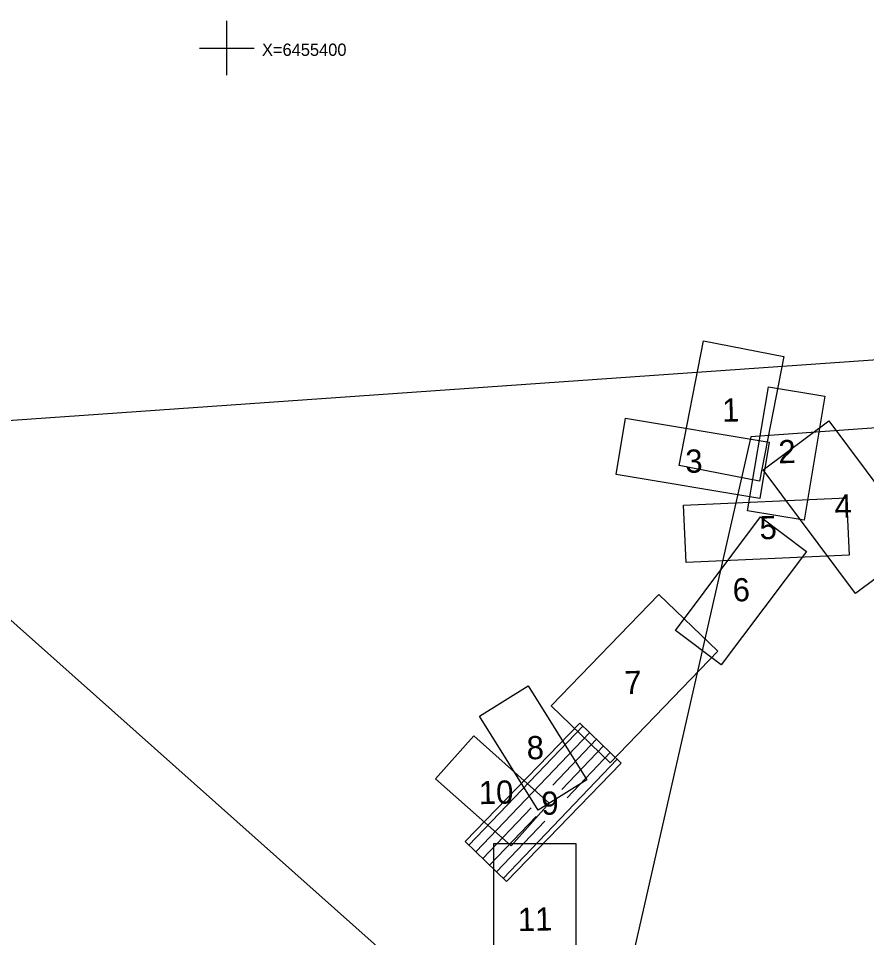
# Model space of a CAD drawing. Extents: x 640227 to 641462, y 6454878 to 6456508.
# Drawn here: x 640334.7 to 640396.9, y 6455334.8 to 6455402.2 of the extents above; entities that cross this region are included whole.
import ezdxf

# ---------------------------------------------------------------- set-up
doc = ezdxf.new("R2010")
doc.units = 0
for name, color, linetype in [('PIIR', 7, 'Continuous'), ('VORK', 7, 'Continuous'), ('VORMISTUS', 7, 'Continuous')]:
    doc.layers.add(name, color=color, linetype=linetype)

msp = doc.modelspace()

# ---------------------------------------------------------------- linework, layer by layer
at = {"layer": 'PIIR'}
for points in [[(640347.83, 6455794.88), (640328.29, 6455781.2), (640281.69, 6455369.02), (640432.15, 6455379.58), (640392.48, 6455429.58), (640402, 6455436.66), (640421.48, 6455452.24), (640452.52, 6455463.05), (640502.36, 6455475.97), (640489.82, 6455540.19), (640457.6, 6455534.86), (640451.07, 6455574.33), (640482.14, 6455579.46), (640480.47, 6455587.99), (640479.7, 6455591.91)], [(640436.1, 6455374.92), (640388.39, 6455371.49), (640377.41, 6455323.27), (640400.04, 6455308.51), (640413.69, 6455329.09), (640427.37, 6455350.07), (640435.4, 6455354.02), (640434.95, 6455359.08), (640451.09, 6455360.35)]]:
    msp.add_lwpolyline(points, close=True, dxfattribs=at)
at = {"layer": 'VORK'}
for p, q in [((640350, 6455398), (640350, 6455402)), ((640348, 6455400), (640352, 6455400))]:
    msp.add_line(p, q, dxfattribs=at)
at = {"layer": 'VORMISTUS'}
for p, q in [((640367.734, 6455341.561), (640376.072, 6455350.295)), ((640368.237, 6455341.074), (640376.574, 6455349.808)), ((640373.878, 6455345.97), (640377.077, 6455349.321)), ((640374.529, 6455345.638), (640377.58, 6455348.834)), ((640374.915, 6455345.028), (640378.083, 6455348.347)), ((640370.248, 6455339.126), (640378.586, 6455347.86)), ((640368.74, 6455340.587), (640372.292, 6455344.308)), ((640369.242, 6455340.1), (640372.655, 6455343.675)), ((640369.745, 6455339.613), (640373.29, 6455343.326))]:
    msp.add_line(p, q, dxfattribs=at)
for points in [[(640360.502, 6455522.14), (640543.116, 6455359.351), (640449.957, 6455254.846), (640267.342, 6455417.634)], [(640383.134, 6455369.401), (640384.92, 6455378.54), (640390.808, 6455377.39), (640389.023, 6455368.251)], [(640388.147, 6455366.084), (640389.665, 6455375.159), (640393.808, 6455374.466), (640392.29, 6455365.391)], [(640379.211, 6455372.875), (640389.732, 6455371.116), (640389.039, 6455366.973), (640378.519, 6455368.733)], [(640394.094, 6455372.659), (640400.849, 6455363.607), (640396.04, 6455360.019), (640389.285, 6455369.071)], [(640383.44, 6455366.478), (640395.388, 6455367.024), (640395.579, 6455362.828), (640383.632, 6455362.283)], [(640382.855, 6455357.304), (640389.095, 6455365.621), (640392.455, 6455363.1), (640386.214, 6455354.783)], [(640373.759, 6455351.774), (640381.645, 6455359.945), (640385.963, 6455355.779), (640378.077, 6455347.607)], [(640372.069, 6455353.242), (640376.358, 6455346.359), (640372.794, 6455344.138), (640368.505, 6455351.021)], [(640367.457, 6455341.83), (640375.858, 6455350.502), (640378.875, 6455347.58), (640370.473, 6455338.907)], [(640368.087, 6455349.566), (640373.61, 6455344.643), (640370.815, 6455341.508), (640365.292, 6455346.431)], [(640375.55, 6455341.691), (640375.55, 6455331.111), (640369.55, 6455331.111), (640369.55, 6455341.691)]]:
    msp.add_lwpolyline(points, close=True, dxfattribs=at)

# ---------------------------------------------------------------- texts
at = {"layer": 'VORK'}
msp.add_text('X=6455400', height=0.9, dxfattribs=at).set_placement((640352.57, 6455399.426))
at = {"layer": 'VORMISTUS'}
for s, p in [('1', (640386.291, 6455372.596)), ('2', (640390.414, 6455369.553)), ('3', (640383.601, 6455368.855)), ('4', (640394.535, 6455365.56)), ('5', (640389.037, 6455363.982)), ('6', (640387.068, 6455359.423)), ('7', (640379.127, 6455352.622)), ('8', (640371.978, 6455347.848)), ('10', (640368.475, 6455344.561)), ('9', (640373.057, 6455343.78)), ('11', (640371.333, 6455335.256))]:
    msp.add_text(s, height=1.7, rotation=1.33176, dxfattribs=at).set_placement(p)

doc.saveas('drawing.dxf')
